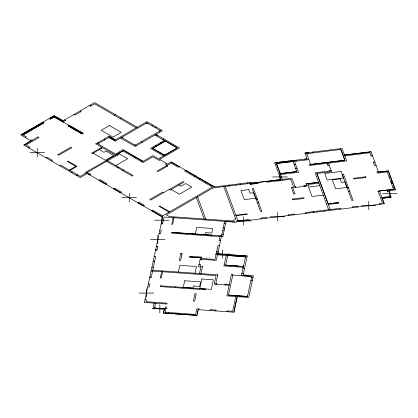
<?xml version="1.0" encoding="UTF-8"?>
<svg xmlns="http://www.w3.org/2000/svg" width="418" height="418" viewBox="0 0 418 418"><rect width="100%" height="100%" fill="white"/><g stroke="black" fill="none" stroke-linecap="round" stroke-linejoin="round"><path stroke-width="0.63" d="M225.751 264.489L225.746 264.615A1.102 0.637 0 0 0 226.713 265.2L238.208 266.015M245.423 257.331L245.429 257.206A1.102 0.637 0 0 0 244.462 256.621M228.641 294.455L228.636 294.58A1.113 0.643 0 0 0 228.933 294.972A1.102 0.637 0 0 0 229.492 295.155L246.599 296.357A1.102 0.637 0 0 0 247.613 295.803M224.471 221.995L224.618 221.321M144.445 302.418L162.602 217.057L87.231 173.512L80.214 177.587L23.863 145.046L38.158 136.791L39.198 137.402L25.942 145.056L29.84 147.308L28.8 147.909M152.492 271.564L152.774 270.227L217.679 274.84L215.85 283.43M157.847 246.38L157.064 250.058L155.606 249.954L157.064 250.048M152.957 308.369L154.075 303.118M160.371 277.876L161.677 271.71M154.592 307.653L155.533 303.217M162.555 271.773L161.249 277.939L160.371 277.86M152.957 308.38L164.337 309.179L163.522 313.009L196.941 315.376L198.158 309.66L233.913 312.209L237.225 296.608L233.913 312.183M164.337 309.189L163.522 313.035L196.941 315.402L198.158 309.649M165.162 312.293L166.317 306.849L165.659 306.802L165.319 308.416L162.874 308.228L162.696 309.085M180.722 253.731L179.291 260.487L180.602 260.581L182.039 253.825L180.722 253.731L182.039 253.841M178.387 272.003L179.803 265.352L196.439 266.527L195.023 273.184M186.94 234.258L187.102 233.49M189.662 256.986L189.824 256.218L201.643 257.065L201.481 257.828L189.662 256.986L201.481 257.812M195.347 234.038L196.763 227.382L212.668 228.51L211.701 233.061L205.499 232.617L205.05 234.728M224.482 221.953L216.31 260.372L201.607 259.317L201.518 259.75L200.138 259.259M199.475 273.55L200.854 267.05L198.519 266.883L200.326 258.371L215.03 259.426L218.013 245.387L219.471 245.502M200.844 274.072L202.49 266.308M219.105 240.261L220.082 235.668L221.54 235.773M211.748 236.008L222.82 236.692L226.075 221.404L235.282 222.047L384.199 203.77L379.492 191M215.892 284.292L216.728 283.482M223.98 265.921L226.222 255.377L245.559 256.746L241.306 275.702L251.74 276.439M225.375 284.961L225.464 284.527M230.731 266.397L230.908 265.545M251.74 276.429L247.477 296.493L228.505 295.134L232.946 274.239L231.488 274.14L226.864 295.887L248.757 297.438L253.381 275.692L243.166 274.966L247.195 256.02L217.679 253.904L247.195 256.02M226.979 311.718L227.162 310.861L232.633 311.264L235.768 296.508M238.025 266.914L238.208 266.062M151.034 271.46L151.227 270.556M155.433 307.7L155.256 308.547L155.433 307.716L154.592 307.643M168.339 313.375L168.517 312.523M175.581 287.678L175.743 286.905M175.053 313.85L175.231 312.998M193.654 234.733L193.816 233.965M182.295 288.154L182.457 287.38M177.53 314.028L177.713 313.171M186.433 314.66L186.611 313.803M198.89 309.728L199.067 308.871L196.878 308.714L195.661 314.456L165.162 312.283M221.618 235.407L221.362 236.614L222.82 236.719M209.982 310.511L210.16 309.66L216.069 310.088L215.892 310.929M217.501 275.681L217.679 274.84M251.474 277.646L251.61 276.888A1.102 0.637 0 0 0 250.648 276.303L233.542 275.117A1.134 0.653 0 0 0 233.234 275.175A1.05 0.606 0 0 0 232.967 275.284A1.055 0.611 0 0 0 232.769 275.431L232.638 275.666M227.544 256.062L227.564 256.004A1.102 0.637 0 0 1 228.552 255.508L228.777 255.508M243.631 265.759L243.61 265.817A1.102 0.637 0 0 1 242.623 266.313L242.403 266.313M23.889 145.046L31.141 140.829M31.141 140.856L20.9 134.93L54.168 115.713L63.003 120.823L94.557 102.598L137.235 127.26M20.9 134.941L42.939 122.208L43.979 122.808L22.98 134.941L26.282 136.848L25.242 137.449M22.98 134.93L43.979 122.808L42.939 122.218M63.003 120.839L54.168 115.734L49.282 118.555L50.322 119.156L54.168 116.925L63.003 122.025M50.322 119.156L54.168 116.936L83.125 133.342L82.085 133.953L68.05 125.849L69.09 125.238L83.125 133.352M30.54 140.511L31.58 139.91L32.181 140.255M63.003 122.035L65.605 120.525M114.417 115.284L115.457 114.673M46.058 157.873L47.098 157.257L52.402 160.334L51.362 160.935M57.914 154.629L70.908 147.115L71.844 147.669L58.849 155.172L57.914 154.618M120.238 118.644L121.277 118.033M95.806 143.855L109.009 136.221L115.352 139.884L146.906 121.654L162.498 130.682L135.155 146.467L120.603 138.05M59.784 165.794L60.824 165.183L80.214 176.391L119.511 153.949L127.725 158.694L115.87 165.538M97.885 143.855L109.009 137.423L115.352 141.085L146.906 122.855L160.418 130.682M91.803 153.072L101.057 147.716L101.835 148.165L92.582 153.521L91.803 153.056M69.294 170.084L75.768 166.338L67.293 161.447L67.92 161.087L77.016 166.348L69.921 170.445M71.269 172.425L72.309 171.814M152.053 125.849L153.093 125.238M155.277 127.709L156.316 127.098M154.963 135.019L177.316 147.935L158.443 158.83L152.883 155.611L142.956 161.353L122.887 149.754L115.509 154.028L97.885 143.844M160.162 159.812L159.122 160.423L152.883 156.807L142.956 162.555L122.887 150.955L85.408 172.488L86.192 172.937M116.549 154.629L122.887 150.971M160.418 130.656L135.939 144.759A1.082 0.622 0 0 1 135.375 144.926L134.941 144.931A1.061 0.611 0 0 1 134.638 144.868A1.149 0.664 0 0 1 134.455 144.8L134.377 144.759M157.508 135.291L156.468 135.892L157.508 135.301M90.607 174.275L89.567 174.886L87.231 173.527M162.811 139.565L163.851 138.954M134.481 157.659L135.991 157.32M164.321 140.422L150.543 148.39L163.537 155.893M117.641 167.686L118.576 167.132M152.622 148.364L165.361 141.012L152.622 148.39L164.577 155.292M122.422 170.445L123.357 169.896M141.812 160.679L141.289 160.993L141.759 161.264L141.237 161.562M166.5 163.469L165.465 164.086L167.44 165.225L171.077 163.114L178.225 167.252L179.265 166.636M214.356 186.888L171.077 161.902L167.44 164.023L159.483 159.41L179.395 147.925L156.003 134.408M167.44 165.225L157.043 171.046L157.978 171.589L167.44 166.113M163.694 192.583L150.699 200.097L149.764 199.548L162.759 192.045L163.694 192.594L183.084 181.569L184.019 182.123L170.089 190.164L169.154 189.61M143.16 205.818L144.2 205.217L138.954 202.187L137.914 202.798L143.16 205.828L144.2 205.228M194.391 176.584L195.431 175.973M199.172 179.343L200.212 178.732M159.096 206.356L159.718 205.985L169.698 211.759M205.567 183.037L206.607 182.426M210.871 186.099L211.91 185.487M213.028 187.928L166.333 214.904L169.159 216.534L232.298 221.012L235.736 219.016M307.758 153.5L306.927 153.944A1.066 0.617 0 0 0 306.89 154.064A1.118 0.648 0 0 0 306.906 154.252M277.542 163.281L276.669 163.851A1.118 0.648 0 0 0 276.69 164.034M305.297 159.932L304.988 159.091L307.073 158.835L304.936 153.014L342.039 148.458L346.626 160.935L309.524 165.491L309.215 164.65L344.881 160.282L340.905 149.477L306.681 153.688L310.454 163.861A1.092 0.627 0 0 0 310.605 164.034A1.118 0.648 0 0 0 310.887 164.201L310.997 164.232A1.092 0.627 0 0 0 311.41 164.305A1.118 0.648 0 0 0 311.734 164.29L343.805 160.355L344.636 159.911A1.066 0.617 0 0 0 344.672 159.786A1.118 0.648 0 0 0 344.651 159.603L341.135 150.052L340.153 149.55A1.118 0.648 0 0 0 339.829 149.56M304.936 153.035L308.531 152.596L308.834 153.427M251.004 182.389L251.275 183.225L280.901 179.588L274.72 162.795L307.073 158.824M274.715 162.821L296.216 160.183L296.524 161.014M371.059 151.755L344.453 155.031L371.059 151.776L378.551 172.096L388.332 170.91L395.329 189.908L388.787 190.712L391.17 197.212L382.183 198.315L391.17 197.202M308.865 159.613L276.46 163.475L282.338 179.437M344.761 155.872L369.93 152.774L371.074 155.898L372.511 155.721L371.074 155.888M294.11 164.452L295.547 164.264M295.636 168.606L297.073 168.417M329.222 165.298L327.921 165.857L326.996 163.333M280.206 173.642L296.743 171.605M373.399 162.21L374.836 162.017M280.509 174.473L298.489 172.258M329.63 170.507L331.208 170.696M376.075 165.382L374.638 165.57L373.399 162.194M330.178 209.559L316.891 173.46L331.558 171.646L328.433 163.156M213.028 187.943L291.9 178.251L294.983 186.627L295.698 186.538L295.855 186.956L295.207 187.034M249.907 183.403L250.215 184.244L258.052 183.272L257.744 182.441M280.269 180.545L277.249 180.916L276.946 180.085M250.215 184.244L258.052 183.283M376.958 171.882L378.4 171.694M378.551 172.096L388.327 170.899L395.329 189.934M306.143 183.857L318.652 182.321L306.143 183.868L306.629 185.2M318.96 183.152L307.883 184.521L308.374 185.853M294.983 186.616L295.698 186.527M306.629 185.184L303.755 185.55L304.706 186.303M295.855 186.94L295.207 187.024L295.359 187.447M303.907 185.953L304.555 185.874M308.374 185.838L293.849 187.635L290.771 179.259L266.825 182.206L266.517 181.365M389.09 177.075L390.532 176.887M319.89 185.649L308.531 187.045L312.016 196.507L323.375 195.112M257.289 198.963L255.994 199.125L257.289 198.978M347.175 187.948L348.471 187.776M391.478 183.549L392.915 183.361M257.404 202.955L258.695 202.782M348.581 191.768L349.876 191.596M292.36 199.099L303.865 197.677L304.137 198.435L292.631 199.846L292.36 199.099L292.631 199.835M392.883 187.369L394.32 187.18M379.528 204.371L379.22 203.529L382.454 203.132L378.055 191.172L393.584 189.27L387.199 171.913L377.417 173.125L376.958 171.871M378.055 191.188L393.584 189.281M389.132 191.658L387.69 191.846L387.178 190.446L384.445 190.791L384.309 190.404M390.689 195.896L389.252 196.084L389.424 196.559M235.836 215.213L247.127 213.828L247.31 214.324L236.018 215.709M316.891 173.449L328.093 203.879L338.59 202.589L338.773 203.101M328.093 203.89L338.59 202.605M389.424 196.549L381.88 197.484L384.199 203.785M328.276 204.392L338.773 203.091M328.585 209.742L315.146 172.796L329.812 170.993L329.63 170.497M240.251 184.589L240.005 183.753M164.796 154.953L164.363 154.953M29.96 152.627L44.517 152.627M272.688 176.929L287.244 176.929M382.543 193.403L397.1 193.403M121.972 197.646L136.529 197.646M361.471 205.541L376.022 205.541M270.148 216.749L284.7 216.749M154.623 220.208L169.18 220.208M236.348 220.897L250.904 220.897M150.501 239.587L165.058 239.587M215.129 254.113L229.686 254.113M139.126 293.086L153.683 293.086M152.57 308.73L167.127 308.73M220.082 235.668L171.782 232.413M235.245 222.078L164.091 217.031L162.686 223.646L161.223 223.541M223.207 227.925L224.67 228.04M222.737 230.135L224.2 230.25M221.822 234.43L223.285 234.55M159.775 230.355L161.233 230.47L160.549 233.672L159.091 233.557M219.105 240.245L220.568 240.366M156.384 246.28L157.847 246.395M216.712 251.495L218.175 251.61L217.799 253.381L216.336 253.266M217.501 254.771L226.222 255.388M245.559 256.762L227.679 255.492L225.621 265.179L243.495 266.449M154.247 256.349L155.705 256.464L151.285 277.228L149.827 277.129L151.285 277.218M200.786 259.688L201.518 259.74M223.98 265.911L243.318 267.29M153.213 261.193L154.676 261.307M198.973 264.735L200.515 264.469L200.154 266.156L202.49 266.323M243.057 268.513L244.514 268.617M241.965 273.638L243.422 273.753M151.854 267.593L153.312 267.708M252.932 277.798L251.474 277.693L252.932 277.808M152.596 271.068L216.038 275.577L214.209 284.172L229.132 285.228M250.915 280.306L252.378 280.421M215.85 283.42L216.728 283.493M229.315 284.386L224.9 284.062L224.811 284.496L225.464 284.543M148.374 283.937L149.837 284.057L149.189 287.088L147.732 286.973M145.025 299.696L146.488 299.81L146.081 301.707L167.095 303.196L166.918 304.038L144.445 302.433M147.12 123.096L146.692 123.096A1.082 0.622 0 0 0 146.128 123.268M176.537 147.429L166.139 141.425A1.082 0.622 0 0 0 165.878 141.315A1.061 0.611 0 0 0 165.575 141.253L165.141 141.253A1.061 0.611 0 0 0 164.838 141.315A1.082 0.622 0 0 0 164.577 141.425M136.195 127.861L94.557 103.81L90.607 106.099L89.567 105.503L90.607 106.088M160.549 142.601L161.588 143.212M155.35 145.6L156.389 146.211M141.237 141.733L142.277 142.355M171.077 161.912L179.265 166.651M80.11 110.953L81.149 111.564L75.068 115.075L74.028 114.464M121.643 137.438L136.195 145.866M166.5 165.575L167.44 166.124M109.009 136.231L115.352 139.894M109.009 137.433L115.352 141.096M104.176 139.011L104.693 139.325L104.228 139.596L104.746 139.894M122.887 149.769L142.956 161.353M178.873 185.043L180.952 186.245L185.634 183.544L191.768 187.086L179.395 194.229L171.181 189.485M64.565 119.924L65.605 120.536M98.925 143.254L97.42 142.914M68.05 125.839L82.085 133.938M116.549 154.618L117.484 155.172M95.806 143.844L115.405 155.172M101.057 147.726L101.835 148.176M99.291 149.602L103.967 152.304L106.047 151.102L113.738 155.543L105.529 160.282L93.157 153.14M107.656 160.794L133.232 175.607L132.297 176.15L106.721 161.369M35.561 126.466L36.601 127.077M30.775 129.23L31.815 129.841M159.096 206.346L169.076 212.119M87.487 172.477L90.607 174.29M162.602 217.057L151.582 210.693L152.622 210.092L162.602 215.855L212.506 187.045L184.568 170.899L185.608 170.298L214.356 186.909L251.04 182.394L251.343 183.241M293.227 162.006L292.459 161.526A1.066 0.617 0 0 0 292.245 161.505A1.118 0.648 0 0 0 291.921 161.515M279.976 172.963L280.964 173.465A1.118 0.648 0 0 0 281.283 173.454L295.772 171.673L296.534 171.119A1.118 0.648 0 0 0 296.514 170.931M387.178 190.456L387.69 191.846M357.808 207.035L357.505 206.194L352.327 206.842L352.635 207.668M340.983 209.099L340.68 208.258L305.229 212.621L305.532 213.452M312.988 152.037L313.296 152.878M324.425 210.254L324.734 211.095M313.495 211.592L313.803 212.433M298.489 172.268L294.439 161.254L276.46 163.459L280.206 173.632M293.002 161.432L296.743 171.615M294.601 214.789L294.298 213.948L288.044 214.727L288.347 215.557M279.966 179.714L280.269 180.555M266.632 218.222L266.323 217.381L260.858 218.065L261.166 218.896M247.336 182.849L247.644 183.695M236.227 184.213L236.531 185.059M249.515 220.323L249.212 219.492L237.92 220.882L225.245 186.444M228.892 185.117L229.2 185.958M223.808 186.606L235.736 219.027M197.589 196.847L205.787 219.131M196.345 197.562L204.245 219.022M176.835 147.753L176.835 148.003A1.061 0.611 0 0 1 176.542 148.322L165.361 154.78A1.082 0.622 0 0 1 164.796 154.953M389.822 189.202L389.822 197.604M368.744 201.34L368.744 209.742M279.966 172.728L279.966 181.13M277.421 212.548L277.421 220.95M243.626 216.696L243.626 225.098M222.407 249.912L222.407 258.314M161.902 216.007L161.902 224.409M159.848 304.529L159.848 312.936M157.779 235.381L157.779 243.788M146.404 288.885L146.404 297.287M129.251 193.445L129.251 201.852M37.239 148.427L37.239 156.828M153.401 147.894A1.082 0.622 0 0 0 153.103 148.218L153.103 148.453A1.082 0.622 0 0 0 153.401 148.777L163.799 154.78A1.082 0.622 0 0 0 164.389 154.953M176.542 147.449A1.061 0.611 0 0 1 176.835 147.768M122.422 137.851A1.082 0.622 0 0 1 122.124 137.532L122.119 137.282A1.082 0.622 0 0 1 122.422 136.973M147.094 123.096A1.082 0.622 0 0 1 147.653 123.268M159.639 131.069A1.082 0.622 0 0 0 159.833 130.923A1.061 0.611 0 0 0 159.942 130.745L159.942 130.494A1.061 0.611 0 0 0 159.833 130.338A1.082 0.622 0 0 0 159.639 130.191M173.042 218.306L171.767 224.288L172.644 224.351L174.05 217.736L173.172 217.673L173.042 218.306M184.672 280.744L183.256 287.401L192.964 288.091L193.409 285.985L199.611 286.424L200.583 281.873L184.672 280.744M194.934 293.823L193.403 301.038L194.715 301.132L196.251 293.917L194.934 293.823M201.863 278.973L199.82 288.577L211.351 289.392L213.394 279.788L201.863 278.973M211.91 235.25L211.748 236.018L171.62 233.16L171.782 232.403L211.91 235.25M160.418 285.818L160.256 286.591L205.353 289.789L205.515 289.016L160.418 285.818M109.375 125.531L101.161 130.275L113.012 137.114L121.225 132.375L109.375 125.531M77.612 174.876L76.572 175.476L77.612 174.886M100.069 179.74L99.029 180.351L105.785 184.249L106.825 183.638L100.069 179.74M114.731 188.199L113.691 188.816L120.656 192.834L121.695 192.223L114.731 188.199M341.119 171.458L324.729 173.47L327.142 180.027L343.539 178.016L341.119 171.458M343.638 174.656L342.342 174.828L351.789 200.483L353.085 200.311L343.638 174.656M253.501 188.67L252.206 188.842L260.613 211.675L261.908 211.503L253.501 188.67M248.747 189.605L240.982 190.561L244.316 199.611L255.675 198.216L253.642 192.693L250.048 193.137L248.747 189.605M340.08 178.831L332.315 179.787L335.644 188.837L347.008 187.442L344.975 181.919L341.381 182.363L340.08 178.831M365.687 176.767L353.388 178.287L353.665 179.035L365.959 177.514L365.687 176.767M292.558 187.175L291.262 187.342L293.739 194.072L295.035 193.9L292.558 187.175M392.397 181.95L390.955 182.128L392.397 181.961M225.584 223.729L224.121 223.625L225.584 223.745"/></g></svg>
